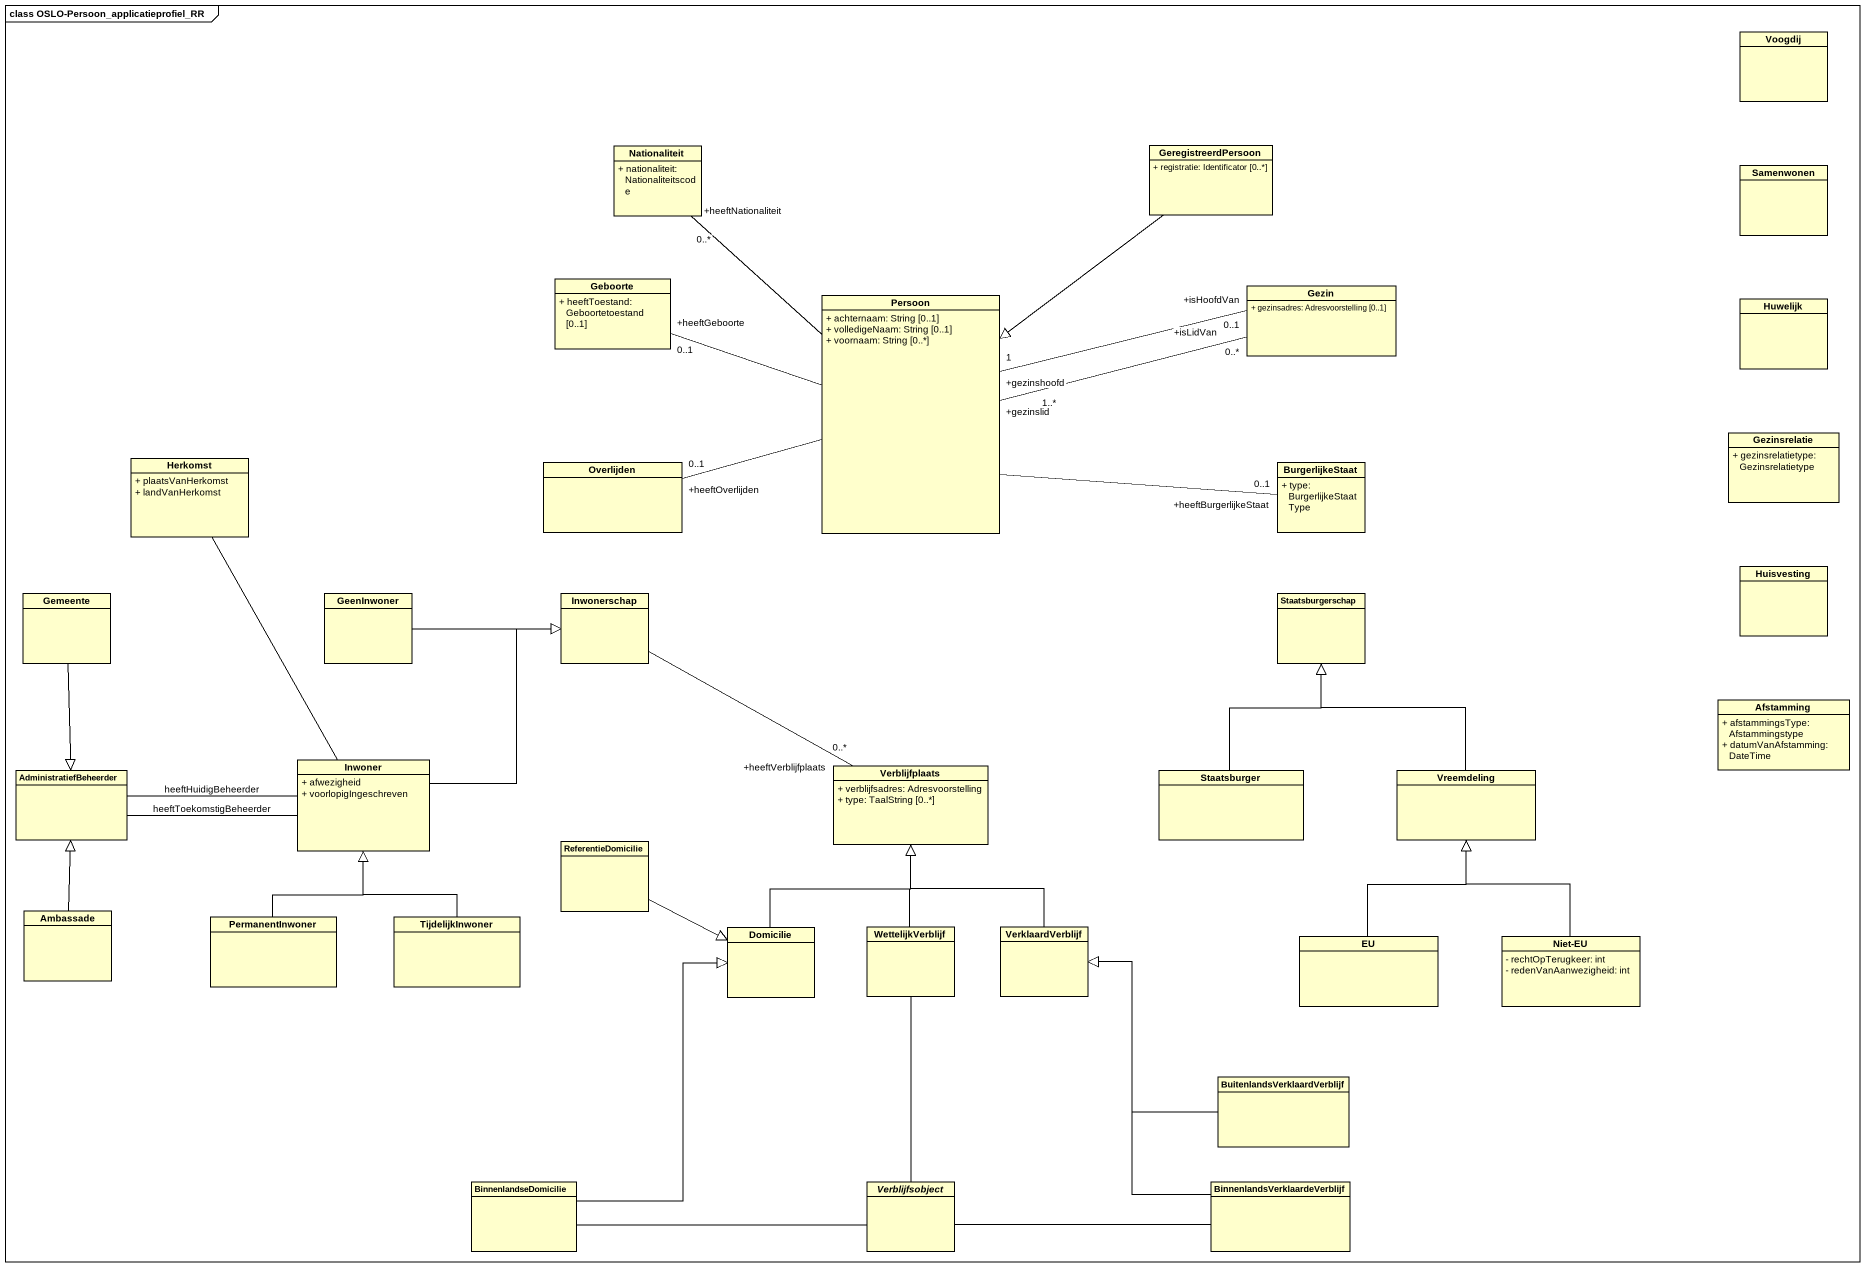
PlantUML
@startuml
mainframe class OSLO-Persoon_applicatieprofiel_RR
hide circle
hide empty members
skinparam classAttributeIconSize 0
class Voogdij
class Nationaliteit {
  + nationaliteit: Nationaliteitscode
}
class GeregistreerdPersoon {
  + registratie: Identificator [0..*]
}
class Samenwonen
class Geboorte {
  + heeftToestand: Geboortetoestand [0..1]
}
class Gezin {
  + gezinsadres: Adresvoorstelling [0..1]
}
class Persoon {
  + achternaam: String [0..1]
  + volledigeNaam: String [0..1]
  + voornaam: String [0..*]
}
class Huwelijk
class Gezinsrelatie {
  + gezinsrelatietype: Gezinsrelatietype
}
class Herkomst {
  + plaatsVanHerkomst
  + landVanHerkomst
}
class Overlijden
class BurgerlijkeStaat {
  + type: BurgerlijkeStaatType
}
class Huisvesting
class Gemeente
class GeenInwoner
class Inwonerschap
class Staatsburgerschap
class Afstamming {
  + afstammingsType: Afstammingstype
  + datumVanAfstamming: DateTime
}
class Inwoner {
  + afwezigheid
  + voorlopigIngeschreven
}
class Verblijfplaats {
  + verblijfsadres: Adresvoorstelling
  + type: TaalString [0..*]
}
class AdministratiefBeheerder
class Staatsburger
class Vreemdeling
class ReferentieDomicilie
class Ambassade
class PermanentInwoner
class TijdelijkInwoner
class Domicilie
class WettelijkVerblijf
class VerklaardVerblijf
class EU
class "Niet-EU" as Niet_EU {
  - rechtOpTerugkeer: int
  - redenVanAanwezigheid: int
}
class BuitenlandsVerklaardVerblijf
class BinnenlandseDomicilie
abstract class Verblijfsobject
class "BinnenlandsVerklaardeVerblijf" as BinnenlandsVerklaardeVerblij
GeregistreerdPersoon --|> Persoon
Geboorte "+heeftGeboorte\n0..1" -right- Persoon
Persoon -up- "+heeftNationaliteit\n0..*" Nationaliteit
Persoon "+gezinshoofd\n1" -right- "+isHoofdVan\n0..1" Gezin
Persoon "+gezinslid\n1..*" -right- "+isLidVan\n0..*" Gezin
Persoon -right- "+heeftBurgerlijkeStaat\n0..1" BurgerlijkeStaat
Overlijden "+heeftOverlijden\n0..1" -right- Persoon
Gemeente --|> AdministratiefBeheerder
GeenInwoner -right-|> Inwonerschap
Inwonerschap -right- "+heeftVerblijfplaats\n0..*" Verblijfplaats
Inwoner -up- Herkomst
Inwoner -up-|> Inwonerschap
Inwoner -left- AdministratiefBeheerder : heeftToekomstigBeheerder
Inwoner -left- AdministratiefBeheerder : heeftHuidigBeheerder
Staatsburger -up-|> Staatsburgerschap
Vreemdeling -up-|> Staatsburgerschap
ReferentieDomicilie -right-|> Domicilie
Ambassade -up-|> AdministratiefBeheerder
PermanentInwoner -up-|> Inwoner
TijdelijkInwoner -up-|> Inwoner
Domicilie -up-|> Verblijfplaats
WettelijkVerblijf -up-|> Verblijfplaats
WettelijkVerblijf -- Verblijfsobject
VerklaardVerblijf -up-|> Verblijfplaats
EU -up-|> Vreemdeling
Niet_EU -up-|> Vreemdeling
BuitenlandsVerklaardVerblijf -up-|> VerklaardVerblijf
BinnenlandseDomicilie -up-|> Domicilie
BinnenlandseDomicilie -right- Verblijfsobject
BinnenlandsVerklaardeVerblij -up-|> VerklaardVerblijf
BinnenlandsVerklaardeVerblij -left- Verblijfsobject
@enduml
